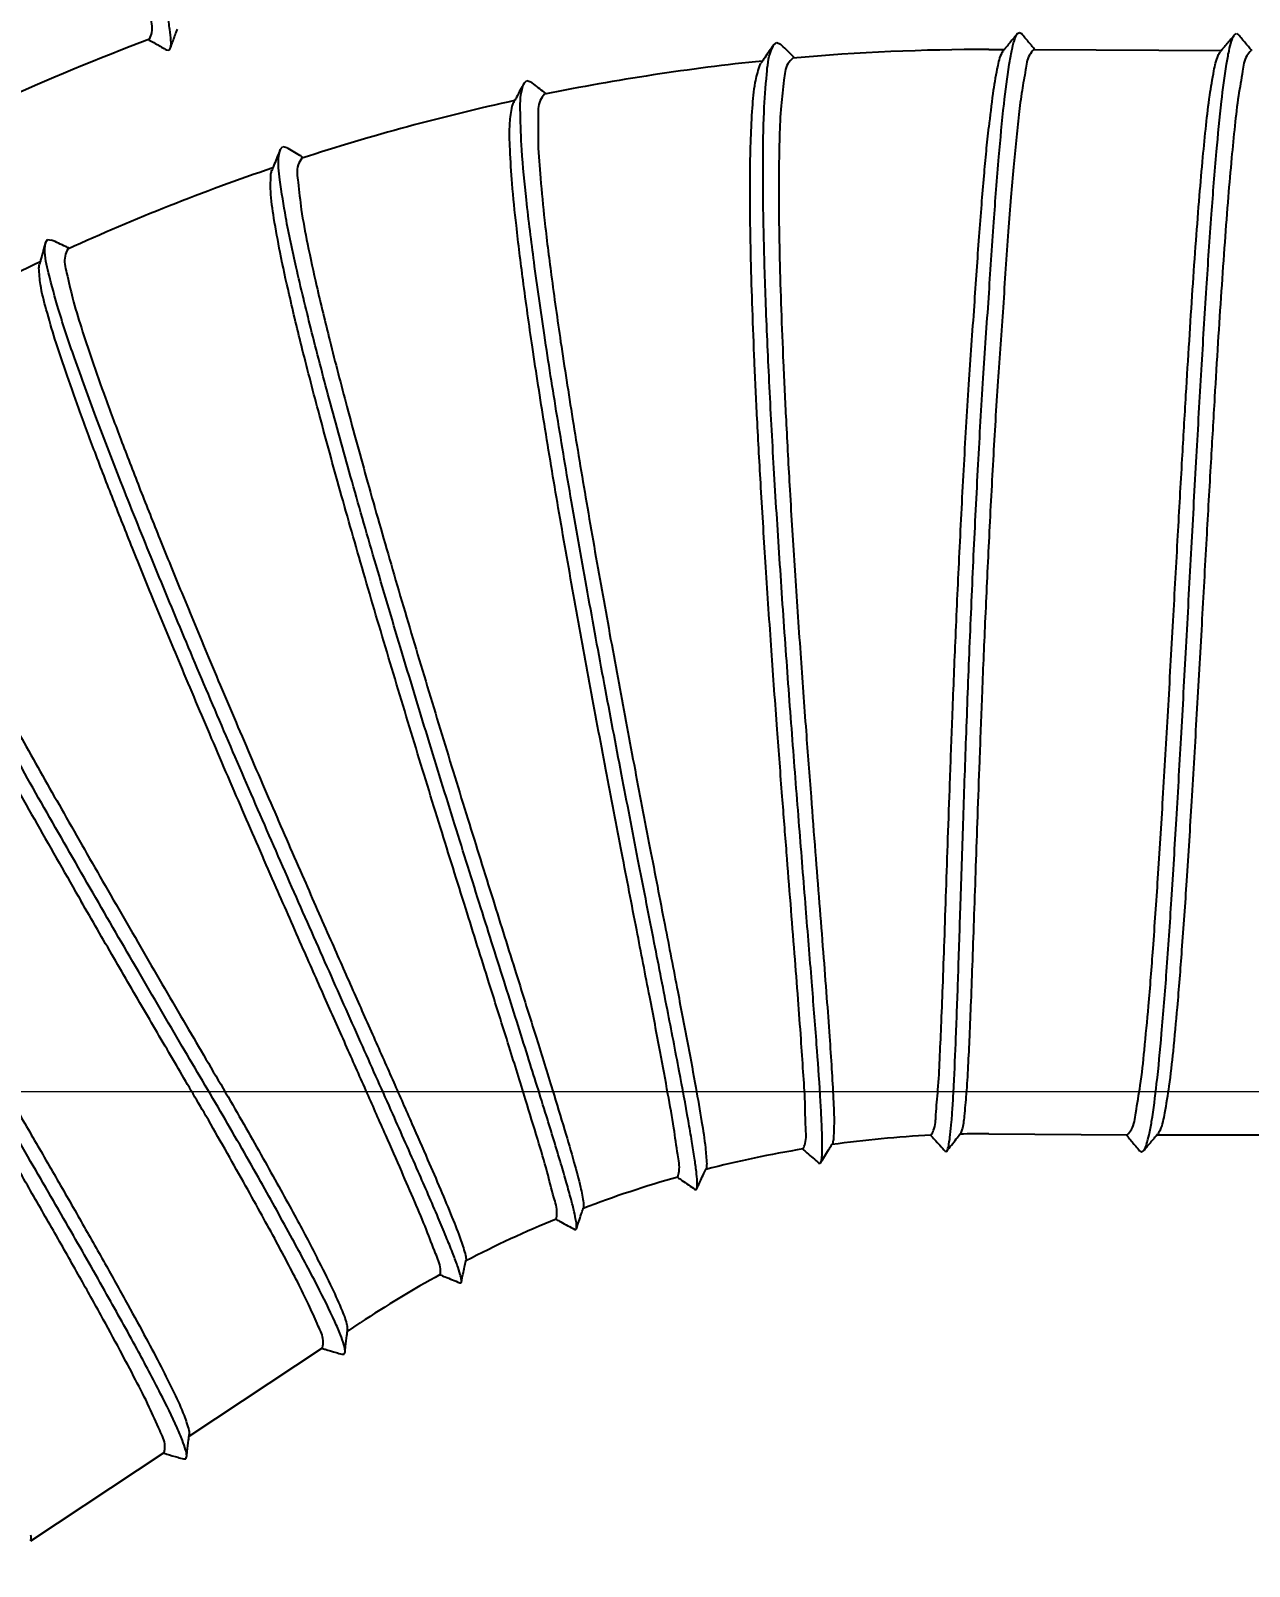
# Model space of a CAD drawing. Header units: inches. Extents: x -40190 to 0, y -3216 to 2257.
# Drawn here: x -21627.83 to -21623.47, y 327.76 to 333.25 of the extents above; entities that cross this region are included whole.
import ezdxf
from ezdxf import colors
from ezdxf.entities.mleader import LeaderData, LeaderLine
from ezdxf.enums import TextEntityAlignment as Align
from ezdxf.math import Vec2, Vec3

# ---------------------------------------------------------------- set-up
doc = ezdxf.new("R2010")
doc.units = ezdxf.units.IN
doc.header["$LTSCALE"] = 0.5
doc.header["$MEASUREMENT"] = 0
for name, color, linetype in [('A113$0$A-ANNO-IDEN', 8, 'Continuous'), ('A113$0$E-POWER-GEN', 8, 'Continuous'), ('E-Anno-Keyn', 72, 'Continuous'), ('E-Anno-Note', 6, 'Continuous'), ('M-Elect-Generator', 94, 'Continuous'), ('M-HVAC-text', 6, 'Continuous'), ('XREF', 7, 'Continuous')]:
    doc.layers.add(name, color=color, linetype=linetype)
doc.styles.add('MAMEP ANNO', font='arial.ttf', dxfattribs={"height": 0.101562})
doc.styles.get("Standard").update_dxf_attribs({"font": 'simplex.shx'})

# ---------------------------------------------------------------- blocks, each defined once
blk = doc.blocks.new('550-600 kW')
at = {"layer": 'M-Elect-Generator', "color": 1}
for p, q in [((-15733.3328, -5598.9228), (-15733.8107, -5599.2392)), ((-15733.8873, -5599.2165), (-15733.8908, -5599.2238)), ((-15733.8793, -5599.2161), (-15733.8873, -5599.2165)), ((-15733.8107, -5599.2392), (-15733.8109, -5599.2393)), ((-15733.8994, -5599.2979), (-15734.3774, -5599.6142)), ((-15734.4539, -5599.5916), (-15734.4575, -5599.5989)), ((-15734.4459, -5599.5912), (-15734.4539, -5599.5916)), ((-15734.3774, -5599.6142), (-15734.3775, -5599.6143)), ((-15734.466, -5599.6729), (-15734.512, -5599.7033)), ((-15734.872, -5599.8467), (-15734.8739, -5599.8498)), ((-15734.8684, -5599.8469), (-15734.872, -5599.8467)), ((-15734.7983, -5599.8764), (-15734.7984, -5599.8764)), ((-15735.2832, -5600.0371), (-15735.2855, -5600.04)), ((-15735.2797, -5600.0377), (-15735.2832, -5600.0371)), ((-15735.2134, -5600.0748), (-15735.2134, -5600.0749)), ((-15735.7133, -5600.1799), (-15735.7158, -5600.1825)), ((-15735.7098, -5600.1809), (-15735.7133, -5600.1799)), ((-15735.6482, -5600.2253), (-15735.6482, -5600.2253)), ((-15737.3081, -5600.3148), (-15737.3151, -5600.3189)), ((-15737.3012, -5600.3189), (-15737.3081, -5600.3148)), ((-15736.6079, -5600.3161), (-15736.6109, -5600.3181)), ((-15736.6047, -5600.3179), (-15736.6079, -5600.3161)), ((-15736.1567, -5600.2733), (-15736.1595, -5600.2756)), ((-15736.1534, -5600.2747), (-15736.1567, -5600.2733)), ((-15736.0971, -5600.3257), (-15736.0972, -5600.3258)), ((-15737.3639, -5600.3768), (-15738.0883, -5600.3759)), ((-15737.2567, -5600.3759), (-15737.2569, -5600.3759)), ((-15736.7611, -5600.3802), (-15737.2567, -5600.3759)), ((-15736.5545, -5600.375), (-15736.5546, -5600.375)), ((-15733.4658, -5603.5467), (-15733.4655, -5603.5465)), ((-15733.3932, -5603.5806), (-15733.4074, -5603.5792)), ((-15733.3851, -5603.5688), (-15733.3932, -5603.5806)), ((-15734.303, -5603.872), (-15734.3028, -5603.8719)), ((-15734.2348, -5603.9139), (-15734.2487, -5603.9108)), ((-15734.2254, -5603.9031), (-15734.2348, -5603.9139)), ((-15735.1716, -5604.1008), (-15735.1713, -5604.1007)), ((-15735.1085, -5604.1502), (-15735.122, -5604.1456)), ((-15735.098, -5604.1405), (-15735.1085, -5604.1502)), ((-15736.9224, -5604.2612), (-15737.5933, -5604.2573)), ((-15736.9225, -5604.2612), (-15736.9224, -5604.2612)), ((-15736.7611, -5604.2612), (-15736.8162, -5604.2612)), ((-15736.0604, -5604.2303), (-15736.0602, -5604.2303)), ((-15736.0033, -5604.2864), (-15736.0162, -5604.2803)), ((-15735.9917, -5604.278), (-15736.0033, -5604.2864)), ((-15733.8271, -5604.2583), (-15733.8323, -5604.2647)), ((-15733.8189, -5604.2598), (-15733.8271, -5604.2583)), ((-15737.6479, -5604.318), (-15737.6548, -5604.3139)), ((-15737.6409, -5604.3139), (-15737.6479, -5604.318)), ((-15736.8711, -5604.3223), (-15736.8781, -5604.3182)), ((-15736.8642, -5604.3182), (-15736.8711, -5604.3223)), ((-15733.7579, -5604.2978), (-15733.758, -5604.2978)), ((-15733.7579, -5604.2977), (-15733.7579, -5604.2978))]:
    blk.add_line(p, q, dxfattribs=at)
for radius, start, end in [(4.075, 298.794, 303.5), (4.075, 292.322, 297.3353), (4.075, 285.8501, 290.8627), (4.075, 279.3781, 284.3907), (4.075, 270, 271.4468), (4.075, 272.9061, 277.9188), (7.956, 295.25715, 300.94052), (7.956, 288.78548, 294.46852), (7.956, 282.31385, 287.99654), (7.956, 275.84231, 281.52454), (8.5382, 290.59391, 294.54811), (7.956, 270, 275.05255)]:
    blk.add_arc((-15736.7611, -5596.3052), radius, start, end, dxfattribs=at)
for points in [[(-15733.3322, -5598.944), (-15733.334, -5598.9283)], [(-15733.3328, -5598.9228), (-15733.3334, -5598.9283)], [(-15733.8908, -5599.2238), (-15733.8931, -5599.2433), (-15733.8977, -5599.2835), (-15733.8994, -5599.2979)], [(-15733.8908, -5599.2238), (-15733.891, -5599.2271), (-15733.8872, -5599.2491), (-15733.8758, -5599.2827), (-15733.8569, -5599.3276), (-15733.7977, -5599.4496), (-15733.7131, -5599.6097), (-15733.6056, -5599.8041), (-15733.4774, -5600.03), (-15733.3324, -5600.2814), (-15733.1762, -5600.5495), (-15733.0106, -5600.8322), (-15732.8412, -5601.1209), (-15732.6755, -5601.4038), (-15732.5189, -5601.6725), (-15732.3729, -5601.9255), (-15732.2433, -5602.1539), (-15732.1353, -5602.3492), (-15732.0507, -5602.5093), (-15731.9915, -5602.6313), (-15731.9726, -5602.6762), (-15731.9612, -5602.7098), (-15731.9574, -5602.7318), (-15731.9576, -5602.735)], [(-15733.82, -5599.2336), (-15733.8588, -5599.2222), (-15733.8793, -5599.2161)], [(-15733.8077, -5599.2372), (-15733.82, -5599.2336)], [(-15733.8109, -5599.2393), (-15733.813, -5599.2628), (-15733.7944, -5599.3186), (-15733.757, -5599.4019), (-15733.7079, -5599.4999), (-15733.6526, -5599.6048), (-15733.5836, -5599.7316), (-15733.5026, -5599.8769), (-15733.4137, -5600.0338), (-15733.3208, -5600.1959), (-15733.2185, -5600.3727), (-15733.0941, -5600.5868), (-15732.9491, -5600.8352), (-15732.7983, -5601.0933), (-15732.6554, -5601.3381), (-15732.5344, -5601.5461), (-15732.4346, -5601.7191), (-15732.3428, -5601.8793), (-15732.2552, -5602.0341), (-15732.1756, -5602.1771), (-15732.1079, -5602.3014), (-15732.0533, -5602.4051), (-15732.0048, -5602.5024), (-15731.9678, -5602.5849), (-15731.9496, -5602.6399)], [(-15733.8989, -5599.3183), (-15733.9006, -5599.3033)], [(-15733.8994, -5599.2979), (-15733.9001, -5599.3034)], [(-15732.0375, -5602.7196), (-15732.0353, -5602.6968), (-15732.053, -5602.6428), (-15732.0891, -5602.5618), (-15732.137, -5602.4658), (-15732.1904, -5602.3641), (-15732.2562, -5602.2431), (-15732.3349, -5602.1014), (-15732.4226, -5601.9465), (-15732.5081, -5601.7969), (-15732.5858, -5601.6623), (-15732.6605, -5601.5334), (-15732.7386, -5601.399), (-15732.8196, -5601.2602), (-15732.9011, -5601.1205), (-15732.9833, -5600.9799), (-15733.0671, -5600.8365), (-15733.1534, -5600.6886), (-15733.2427, -5600.5355), (-15733.3348, -5600.3767), (-15733.428, -5600.215), (-15733.5186, -5600.0567), (-15733.6037, -5599.9061), (-15733.6808, -5599.7674), (-15733.7462, -5599.6469), (-15733.799, -5599.5462), (-15733.8461, -5599.4514), (-15733.8816, -5599.3716), (-15733.8989, -5599.3183)], [(-15734.4575, -5599.5989), (-15734.4597, -5599.6183), (-15734.4644, -5599.6585), (-15734.466, -5599.6729)], [(-15734.4575, -5599.5989), (-15734.4576, -5599.6026), (-15734.4534, -5599.6256), (-15734.4412, -5599.6608), (-15734.4211, -5599.7079), (-15734.3586, -5599.8358), (-15734.2695, -5600.0034), (-15734.1558, -5600.2084), (-15734.0216, -5600.4442)], [(-15734.3866, -5599.6086), (-15734.4254, -5599.5972), (-15734.4459, -5599.5912)], [(-15734.3744, -5599.6122), (-15734.3866, -5599.6086)], [(-15734.3775, -5599.6143), (-15734.3791, -5599.6401), (-15734.3618, -5599.6918), (-15734.3317, -5599.7599), (-15734.2934, -5599.838), (-15734.2507, -5599.9205), (-15734.2058, -5600.0049), (-15734.154, -5600.0997), (-15734.0941, -5600.2075), (-15734.0283, -5600.3244), (-15733.9599, -5600.4446)], [(-15734.4672, -5599.6784), (-15734.4655, -5599.6935), (-15734.4485, -5599.7458), (-15734.4125, -5599.8268), (-15734.3584, -5599.9352)], [(-15734.466, -5599.6729), (-15734.4667, -5599.6784)], [(-15734.8739, -5599.8498), (-15734.8853, -5599.9036), (-15734.8899, -5599.9251)], [(-15734.8741, -5599.8498), (-15734.8741, -5599.8555), (-15734.8698, -5599.8763), (-15734.8592, -5599.9094), (-15734.8423, -5599.9547), (-15734.8195, -5600.0116), (-15734.7911, -5600.0795), (-15734.7193, -5600.2454), (-15734.6284, -5600.451), (-15734.5208, -5600.6925), (-15734.4015, -5600.9604), (-15734.2757, -5601.2446), (-15734.1459, -5601.541), (-15734.0161, -5601.8415), (-15733.8897, -5602.1395), (-15733.7707, -5602.4266), (-15733.6614, -5602.6988), (-15733.5662, -5602.9459), (-15733.4893, -5603.1578), (-15733.4324, -5603.3302), (-15733.3964, -5603.4616), (-15733.3832, -5603.546), (-15733.3851, -5603.5689)], [(-15734.7979, -5599.8752), (-15734.8157, -5599.868), (-15734.8684, -5599.8469)], [(-15734.7984, -5599.8764), (-15734.7986, -5599.8972), (-15734.7815, -5599.9519), (-15734.7488, -5600.0363), (-15734.7068, -5600.1369), (-15734.6603, -5600.2449), (-15734.6033, -5600.3751), (-15734.5369, -5600.5255), (-15734.4645, -5600.6888), (-15734.3894, -5600.8582), (-15734.3083, -5601.0412), (-15734.2113, -5601.2619), (-15734.0981, -5601.5216), (-15733.9802, -5601.7954), (-15733.8685, -5602.0595), (-15733.7738, -5602.2875), (-15733.6971, -5602.4764), (-15733.6279, -5602.6505), (-15733.5629, -5602.8193), (-15733.5049, -5602.9756), (-15733.4568, -5603.1118), (-15733.4196, -5603.2248), (-15733.3886, -5603.3302), (-15733.3678, -5603.4195), (-15733.3621, -5603.4788)], [(-15734.889, -5599.9445), (-15734.8912, -5599.9274)], [(-15734.8899, -5599.9251), (-15734.8905, -5599.9277)], [(-15734.0478, -5600.4972), (-15734.1106, -5600.387), (-15734.1713, -5600.2793), (-15734.2274, -5600.1786), (-15734.277, -5600.0883), (-15734.3195, -5600.0094), (-15734.3584, -5599.9352)], [(-15733.4655, -5603.5465), (-15733.4556, -5603.5218), (-15733.4614, -5603.4618), (-15733.4824, -5603.3717), (-15733.5139, -5603.2654), (-15733.5515, -5603.1512), (-15733.6003, -5603.013), (-15733.6592, -5602.8548), (-15733.725, -5602.6842), (-15733.7949, -5602.5083), (-15733.873, -5602.3165), (-15733.9691, -5602.0849), (-15734.0816, -5601.8194), (-15734.199, -5601.5467), (-15734.3108, -5601.2903), (-15734.406, -5601.0738), (-15734.4857, -5600.8933), (-15734.5601, -5600.7255), (-15734.6317, -5600.564), (-15734.6971, -5600.4156), (-15734.7532, -5600.2873), (-15734.799, -5600.1807), (-15734.8403, -5600.0812), (-15734.8724, -5599.9982), (-15734.889, -5599.9445)], [(-15735.2855, -5600.04), (-15735.3029, -5600.0921), (-15735.3099, -5600.113)], [(-15735.2856, -5600.0399), (-15735.2863, -5600.0456), (-15735.2844, -5600.0666), (-15735.2777, -5600.1003), (-15735.2663, -5600.1463), (-15735.2504, -5600.204), (-15735.2304, -5600.2731), (-15735.1784, -5600.444), (-15735.1116, -5600.6577), (-15735.032, -5600.9094), (-15734.9437, -5601.189), (-15734.8506, -5601.486), (-15734.7536, -5601.7994), (-15734.6563, -5602.1201), (-15734.563, -5602.4348), (-15734.4774, -5602.7332), (-15734.4008, -5603.0113), (-15734.3352, -5603.2633), (-15734.2829, -5603.4814), (-15734.2457, -5603.6597), (-15734.2245, -5603.7948), (-15734.2208, -5603.8805), (-15734.2254, -5603.9031)], [(-15735.2128, -5600.0737), (-15735.2297, -5600.0646), (-15735.2797, -5600.0377)], [(-15735.2134, -5600.0749), (-15735.216, -5600.0957), (-15735.205, -5600.1524), (-15735.1811, -5600.2431), (-15735.1471, -5600.3598), (-15735.1035, -5600.5033), (-15735.0451, -5600.6908), (-15734.9727, -5600.9214), (-15734.8893, -5601.187), (-15734.799, -5601.4765), (-15734.7059, -5601.779), (-15734.6135, -5602.0849), (-15734.5238, -5602.389), (-15734.4402, -5602.6818), (-15734.3661, -5602.9524), (-15734.3046, -5603.1892), (-15734.2578, -5603.3842), (-15734.2253, -5603.5345), (-15734.2031, -5603.6574), (-15734.1915, -5603.7541), (-15734.1923, -5603.8156)], [(-15735.3111, -5600.1326), (-15735.3115, -5600.1151)], [(-15734.3028, -5603.8719), (-15734.29, -5603.8477), (-15734.2893, -5603.7859), (-15734.301, -5603.6887), (-15734.3234, -5603.5655), (-15734.3559, -5603.4149), (-15734.4028, -5603.2197), (-15734.4642, -5602.9827), (-15734.5384, -5602.7119), (-15734.6221, -5602.4189), (-15734.7117, -5602.1147), (-15734.8041, -5601.8087), (-15734.8971, -5601.5064), (-15734.9872, -5601.2171), (-15735.0703, -5600.9521), (-15735.1423, -5600.7225), (-15735.2002, -5600.5361), (-15735.2434, -5600.3937), (-15735.2769, -5600.2781), (-15735.3004, -5600.1884), (-15735.3111, -5600.1326)], [(-15735.3099, -5600.113), (-15735.3107, -5600.1155)], [(-15735.7158, -5600.1825), (-15735.739, -5600.2323), (-15735.7483, -5600.2523)], [(-15735.716, -5600.1824), (-15735.7173, -5600.188), (-15735.7178, -5600.2094), (-15735.7148, -5600.2442), (-15735.7085, -5600.2922), (-15735.6989, -5600.353), (-15735.6864, -5600.4258), (-15735.6535, -5600.6041), (-15735.6111, -5600.8238), (-15735.5612, -5601.0789), (-15735.5059, -5601.362), (-15735.4471, -5601.6665), (-15735.386, -5601.9888), (-15735.3254, -5602.3184), (-15735.2683, -5602.6416), (-15735.2166, -5602.9487), (-15735.1711, -5603.2385), (-15735.1339, -5603.5002), (-15735.1067, -5603.7231), (-15735.0903, -5603.9019), (-15735.0849, -5604.0349), (-15735.0909, -5604.1188), (-15735.098, -5604.1405)], [(-15735.6474, -5600.2242), (-15735.6632, -5600.2132), (-15735.7098, -5600.1809)], [(-15735.7518, -5600.2721), (-15735.7502, -5600.2542)], [(-15735.7483, -5600.2523), (-15735.7494, -5600.2547)], [(-15735.6482, -5600.2253), (-15735.6531, -5600.2461), (-15735.6484, -5600.305), (-15735.6344, -5600.4001), (-15735.6132, -5600.5223), (-15735.5854, -5600.6729), (-15735.5479, -5600.8692), (-15735.5014, -5601.1091), (-15735.4481, -5601.3842), (-15735.3909, -5601.6832), (-15735.3325, -5601.9947), (-15735.2753, -5602.3092), (-15735.2207, -5602.621), (-15735.1709, -5602.9203), (-15735.1282, -5603.1956), (-15735.0945, -5603.4353), (-15735.0706, -5603.6309), (-15735.0558, -5603.7809), (-15735.048, -5603.903), (-15735.0476, -5603.9981), (-15735.0553, -5604.0577)], [(-15737.3151, -5600.3189), (-15737.317, -5600.3215), (-15737.326, -5600.342), (-15737.335, -5600.3762), (-15737.344, -5600.4241), (-15737.362, -5600.5585), (-15737.3798, -5600.7387), (-15737.3975, -5600.9606), (-15737.4152, -5601.2186), (-15737.4329, -5601.5065), (-15737.4507, -5601.8159), (-15737.4686, -5602.1428), (-15737.4867, -5602.477), (-15737.5046, -5602.8043), (-15737.5224, -5603.1151), (-15737.5404, -5603.4078), (-15737.5584, -5603.6717), (-15737.5763, -5603.8958), (-15737.5941, -5604.0753), (-15737.612, -5604.209), (-15737.621, -5604.2567), (-15737.63, -5604.2909), (-15737.639, -5604.3113), (-15737.6409, -5604.3139)], [(-15737.3151, -5600.3189), (-15737.3277, -5600.3339), (-15737.3537, -5600.3648), (-15737.3631, -5600.3759)], [(-15737.2613, -5600.3662), (-15737.2874, -5600.3352), (-15737.3012, -5600.3189)], [(-15736.6111, -5600.318), (-15736.6135, -5600.323), (-15736.6187, -5600.343), (-15736.6235, -5600.3762), (-15736.628, -5600.4223), (-15736.6322, -5600.4807), (-15736.6362, -5600.5509), (-15736.6439, -5600.7254), (-15736.6518, -5600.9443), (-15736.6603, -5601.2028), (-15736.6697, -5601.4907), (-15736.6804, -5601.7967), (-15736.6928, -5602.1194), (-15736.7071, -5602.4502), (-15736.7234, -5602.7757), (-15736.7414, -5603.0845), (-15736.7611, -5603.3727)], [(-15736.6109, -5600.3181), (-15736.6447, -5600.3615), (-15736.6582, -5600.3789)], [(-15736.5665, -5600.3599), (-15736.6047, -5600.3179)], [(-15736.1595, -5600.2756), (-15736.1882, -5600.3225), (-15736.1997, -5600.3413)], [(-15736.1597, -5600.2755), (-15736.1616, -5600.2809), (-15736.1645, -5600.302), (-15736.1655, -5600.3367), (-15736.1646, -5600.385), (-15736.162, -5600.4463), (-15736.1578, -5600.5197), (-15736.1452, -5600.7), (-15736.1278, -5600.9242), (-15736.1066, -5601.1878), (-15736.0832, -5601.4801), (-15736.059, -5601.7899), (-15736.0351, -5602.1126), (-15736.0126, -5602.4392), (-15735.9924, -5602.7623), (-15735.9757, -5603.0726), (-15735.9631, -5603.3656), (-15735.9554, -5603.6303), (-15735.9533, -5603.8557), (-15735.957, -5604.0372), (-15735.9667, -5604.1731), (-15735.9823, -5604.2571), (-15735.9917, -5604.278)], [(-15736.0963, -5600.3248), (-15736.1107, -5600.3121), (-15736.1534, -5600.2747)], [(-15736.0972, -5600.3258), (-15736.1043, -5600.3453), (-15736.1063, -5600.4026), (-15736.1036, -5600.493), (-15736.0974, -5600.6019), (-15736.0894, -5600.7192), (-15736.079, -5600.861), (-15736.0663, -5601.0248), (-15736.0523, -5601.203), (-15736.0378, -5601.3877), (-15736.0222, -5601.5873), (-15736.0041, -5601.8276), (-15735.9836, -5602.1102), (-15735.9635, -5602.4076), (-15735.9459, -5602.6939), (-15735.9324, -5602.9403), (-15735.9228, -5603.144), (-15735.9155, -5603.3312), (-15735.9102, -5603.512), (-15735.9075, -5603.6787), (-15735.9074, -5603.8232), (-15735.9098, -5603.9421), (-15735.9156, -5604.0518), (-15735.9257, -5604.1429), (-15735.9402, -5604.2008)], [(-15735.1713, -5604.1007), (-15735.1561, -5604.0787), (-15735.1483, -5604.0187), (-15735.1488, -5603.9231), (-15735.1567, -5603.8006), (-15735.1715, -5603.6503), (-15735.1955, -5603.4545), (-15735.2292, -5603.2148), (-15735.2719, -5602.9392), (-15735.3217, -5602.6396), (-15735.3762, -5602.3276), (-15735.4334, -5602.0132), (-15735.4917, -5601.7019), (-15735.5488, -5601.4033), (-15735.6018, -5601.1287), (-15735.648, -5600.8897), (-15735.6852, -5600.6946), (-15735.7128, -5600.5453), (-15735.7335, -5600.4241), (-15735.7473, -5600.3301), (-15735.7518, -5600.2721)], [(-15737.6991, -5604.2569), (-15737.6846, -5604.239), (-15737.6695, -5604.1838), (-15737.6548, -5604.0955), (-15737.6417, -5603.9883), (-15737.6301, -5603.8729), (-15737.6179, -5603.7334), (-15737.6055, -5603.5718), (-15737.5932, -5603.3958), (-15737.5812, -5603.2121), (-15737.5693, -5603.0154), (-15737.5557, -5602.7844), (-15737.5401, -5602.5095), (-15737.5231, -5602.2034), (-15737.5049, -5601.882), (-15737.4867, -5601.5707), (-15737.4688, -5601.2859), (-15737.4515, -5601.0369), (-15737.4352, -5600.8322), (-15737.4205, -5600.6759), (-15737.4057, -5600.5506), (-15737.3902, -5600.4537), (-15737.3746, -5600.3947), (-15737.3672, -5600.3797)], [(-15737.2569, -5600.3759), (-15737.272, -5600.3953), (-15737.2877, -5600.4551), (-15737.3033, -5600.553), (-15737.318, -5600.6794), (-15737.3329, -5600.837), (-15737.3492, -5601.0433), (-15737.3666, -5601.294), (-15737.3845, -5601.5807), (-15737.4029, -5601.8936), (-15737.421, -5602.2155), (-15737.4381, -5602.5211), (-15737.4535, -5602.7946), (-15737.4669, -5603.024), (-15737.479, -5603.2194), (-15737.4908, -5603.4022), (-15737.5031, -5603.5771), (-15737.5155, -5603.7374), (-15737.5275, -5603.8758), (-15737.5391, -5603.9905), (-15737.5523, -5604.0971), (-15737.5669, -5604.1847), (-15737.582, -5604.2395), (-15737.5889, -5604.253)], [(-15737.3631, -5600.3759), (-15737.3667, -5600.3802)], [(-15737.2532, -5600.3759), (-15737.2613, -5600.3662)], [(-15736.7611, -5602.4989), (-15736.7477, -5602.2103), (-15736.7365, -5601.9446), (-15736.7277, -5601.7139), (-15736.7205, -5601.5167), (-15736.7142, -5601.337), (-15736.7082, -5601.1645), (-15736.7025, -5601.0011), (-15736.697, -5600.854), (-15736.6918, -5600.7286), (-15736.6866, -5600.6215), (-15736.6804, -5600.5224), (-15736.6732, -5600.4429), (-15736.6652, -5600.3943), (-15736.6603, -5600.3804)], [(-15736.5546, -5600.375), (-15736.5637, -5600.3929), (-15736.5722, -5600.4484), (-15736.5795, -5600.5375), (-15736.5858, -5600.6462), (-15736.5911, -5600.7635), (-15736.5967, -5600.9056), (-15736.6026, -5601.0704), (-15736.6088, -5601.2501), (-15736.6153, -5601.4374), (-15736.6223, -5601.6365), (-15736.631, -5601.8685), (-15736.642, -5602.1411), (-15736.6556, -5602.4416), (-15736.6718, -5602.7557), (-15736.6901, -5603.0623), (-15736.7098, -5603.3432)], [(-15736.6582, -5600.3789), (-15736.6598, -5600.381)], [(-15736.5529, -5600.3748), (-15736.5665, -5600.3599)], [(-15736.0602, -5604.2303), (-15736.0426, -5604.2102), (-15736.0281, -5604.1517), (-15736.018, -5604.0597), (-15736.0123, -5603.9491), (-15736.0099, -5603.8289), (-15736.0099, -5603.6823), (-15736.0128, -5603.5134), (-15736.0182, -5603.3307), (-15736.0257, -5603.1415), (-15736.0356, -5602.9347), (-15736.0492, -5602.6844), (-15736.067, -5602.3966), (-15736.0871, -5602.1004), (-15736.1073, -5601.8213), (-15736.1251, -5601.5856), (-15736.1403, -5601.3888), (-15736.1547, -5601.2058), (-15736.1685, -5601.0297), (-15736.1809, -5600.868), (-15736.1911, -5600.7284), (-15736.1989, -5600.6126), (-15736.2048, -5600.505), (-15736.2074, -5600.416), (-15736.2053, -5600.3599)], [(-15736.2053, -5600.3599), (-15736.2017, -5600.343)], [(-15736.1997, -5600.3413), (-15736.2011, -5600.3436)], [(-15734.0216, -5600.4442), (-15733.8752, -5600.693), (-15733.7191, -5600.9599), (-15733.5557, -5601.2417), (-15733.3911, -5601.5291), (-15733.2324, -5601.8107), (-15733.0843, -5602.0788), (-15732.9478, -5602.3326), (-15732.8283, -5602.5626), (-15732.7309, -5602.7596), (-15732.6578, -5602.9193), (-15732.6098, -5603.0404), (-15732.5884, -5603.1199), (-15732.5879, -5603.142)], [(-15733.9599, -5600.4446), (-15733.8551, -5600.6234), (-15733.7447, -5600.8124), (-15733.6301, -5601.0097), (-15733.5134, -5601.2119)], [(-15732.6703, -5603.1289), (-15732.6632, -5603.1043), (-15732.6747, -5603.0476), (-15732.7046, -5602.9627), (-15732.747, -5602.8619), (-15732.7962, -5602.7545), (-15732.8589, -5602.625), (-15732.9341, -5602.4762), (-15733.0181, -5602.3151), (-15733.1071, -5602.1483), (-15733.2033, -5601.9718), (-15733.3168, -5601.7666), (-15733.4509, -5601.5284), (-15733.5992, -5601.2686), (-15733.7547, -5600.9992), (-15733.9072, -5600.7373), (-15734.0478, -5600.4972)], [(-15732.575, -5603.0628), (-15732.576, -5603.0416), (-15732.5965, -5602.9638), (-15732.6434, -5602.8442), (-15732.7153, -5602.686), (-15732.8102, -5602.4933), (-15732.9252, -5602.2711), (-15733.057, -5602.0253), (-15733.2018, -5601.7622), (-15733.3554, -5601.4887), (-15733.5134, -5601.2119)], [(-15736.8123, -5603.3379), (-15736.7937, -5603.0737), (-15736.7766, -5602.7922), (-15736.7611, -5602.4989)], [(-15736.9224, -5604.2612), (-15736.9067, -5604.2405), (-15736.8927, -5604.1878), (-15736.8802, -5604.1143), (-15736.869, -5604.0281), (-15736.859, -5603.9356), (-15736.85, -5603.8403), (-15736.8407, -5603.7328), (-15736.8312, -5603.6098), (-15736.8216, -5603.476), (-15736.8123, -5603.3379)], [(-15736.7098, -5603.3432), (-15736.7183, -5603.469), (-15736.7271, -5603.5918), (-15736.7359, -5603.7063), (-15736.7444, -5603.8085), (-15736.7525, -5603.8978), (-15736.7611, -5603.9831)], [(-15736.7611, -5603.3727), (-15736.7793, -5603.6434), (-15736.7976, -5603.8771), (-15736.8158, -5604.0661), (-15736.8343, -5604.2073), (-15736.8436, -5604.2576), (-15736.8528, -5604.2937), (-15736.862, -5604.3152), (-15736.8642, -5604.3182)], [(-15733.3851, -5603.5688), (-15733.3702, -5603.5141), (-15733.3665, -5603.5005)], [(-15733.3665, -5603.5005), (-15733.364, -5603.4914)], [(-15733.3621, -5603.4788), (-15733.3638, -5603.4914)], [(-15733.4716, -5603.5492), (-15733.4572, -5603.5559)], [(-15733.4572, -5603.5559), (-15733.4074, -5603.5792)], [(-15734.2254, -5603.9031), (-15734.2044, -5603.8504), (-15734.1991, -5603.8372)], [(-15734.1991, -5603.8372), (-15734.1957, -5603.8285)], [(-15734.1923, -5603.8156), (-15734.1955, -5603.8286)], [(-15734.309, -5603.8738), (-15734.2955, -5603.8821)], [(-15734.2955, -5603.8821), (-15734.2487, -5603.9108)], [(-15736.8122, -5604.2573), (-15736.8052, -5604.2437), (-15736.7906, -5604.1908), (-15736.7759, -5604.1033), (-15736.7611, -5603.9831)], [(-15735.0553, -5604.0577), (-15735.0598, -5604.0698)], [(-15735.178, -5604.1018), (-15735.1653, -5604.1117)], [(-15735.1653, -5604.1117), (-15735.122, -5604.1456)], [(-15735.098, -5604.1405), (-15735.0712, -5604.0906), (-15735.0644, -5604.0779)], [(-15735.0644, -5604.0779), (-15735.06, -5604.0697)], [(-15735.9917, -5604.278), (-15735.9595, -5604.2314), (-15735.9513, -5604.2196)], [(-15735.9513, -5604.2196), (-15735.9461, -5604.212)], [(-15735.9402, -5604.2008), (-15735.9459, -5604.2121)], [(-15737.7028, -5604.2569), (-15737.6935, -5604.268)], [(-15737.6935, -5604.268), (-15737.6674, -5604.2989), (-15737.6548, -5604.3139)], [(-15737.6409, -5604.3139), (-15737.6272, -5604.2976), (-15737.6011, -5604.2666), (-15737.5929, -5604.2569)], [(-15737.5929, -5604.2569), (-15737.5893, -5604.2526)], [(-15736.9261, -5604.2612), (-15736.9168, -5604.2723)], [(-15736.9168, -5604.2723), (-15736.8907, -5604.3032), (-15736.8781, -5604.3182)], [(-15736.8642, -5604.3182), (-15736.8504, -5604.3019), (-15736.8244, -5604.2709), (-15736.8162, -5604.2612)], [(-15736.8162, -5604.2612), (-15736.8126, -5604.2569)], [(-15736.0669, -5604.2306), (-15736.0554, -5604.2418)], [(-15736.0554, -5604.2418), (-15736.0162, -5604.2803)], [(-15733.8323, -5604.2647), (-15733.8386, -5604.282), (-15733.8532, -5604.3225), (-15733.8575, -5604.3343)], [(-15733.8323, -5604.2647), (-15733.8334, -5604.2686), (-15733.8346, -5604.2933), (-15733.8307, -5604.3323), (-15733.8217, -5604.3856), (-15733.7896, -5604.5321), (-15733.7409, -5604.7258), (-15733.6773, -5604.9647), (-15733.6016, -5605.2411), (-15733.5181, -5605.543), (-15733.4289, -5605.8657), (-15733.3363, -5606.204), (-15733.2452, -5606.5428), (-15733.1601, -5606.8676), (-15733.0826, -5607.1753), (-15733.0156, -5607.4572), (-15732.9626, -5607.7005), (-15732.9258, -5607.8976), (-15732.9058, -5608.0474), (-15732.9043, -5608.1428), (-15732.9098, -5608.1668)], [(-15733.7637, -5604.2911), (-15733.8011, -5604.2699), (-15733.8189, -5604.2598)], [(-15733.758, -5604.2978), (-15733.7659, -5604.3218), (-15733.7603, -5604.3844), (-15733.7417, -5604.4832), (-15733.7126, -5604.6094), (-15733.6742, -5604.7629), (-15733.6248, -5604.9509), (-15733.5679, -5605.1616), (-15733.5087, -5605.3782), (-15733.4514, -5605.5869), (-15733.3996, -5605.7757), (-15733.3528, -5605.947), (-15733.309, -5606.1081), (-15733.2661, -5606.2674), (-15733.223, -5606.429), (-15733.1805, -5606.59), (-15733.1398, -5606.7466), (-15733.1017, -5606.8959), (-15733.0637, -5607.048), (-15733.0228, -5607.2164), (-15732.9812, -5607.395), (-15732.9449, -5607.5607), (-15732.9162, -5607.7026), (-15732.8952, -5607.8203), (-15732.8796, -5607.9295), (-15732.8722, -5608.0216), (-15732.8763, -5608.0822)], [(-15733.7545, -5604.2963), (-15733.7637, -5604.2911)]]:
    blk.add_spline(points, degree=3, dxfattribs=at)
blk = doc.blocks.new('MLD-KeyNote')
at = {"color": 0, "linetype": 'Continuous', "transparency": 16777216}
blk.add_lwpolyline([(-0.09375, -0.09375), (0.09375, -0.09375), (0.09375, 0.09375), (-0.09375, 0.09375)], close=True, dxfattribs=at)
at = {"color": 0, "linetype": 'ByBlock', "transparency": 16777216, "style": 'MAMEP ANNO'}
blk.add_attdef('ID', text='', height=0.101562, dxfattribs=at).set_placement((0, 0), align=Align.MIDDLE_CENTER)
blk = doc.blocks.new('A113')
at = {"layer": 'A113$0$A-ANNO-IDEN', "lineweight": 13}
blk.add_line((-21771.6054, 329.4579), (-21558.0228, 329.4579), dxfattribs=at)
at = {"layer": 'A113$0$E-POWER-GEN', "lineweight": 0}
blk.add_3dface([(-21810.621, 374.0685, 1992.7541), (-21486.621, 374.0685, 1992.7541), (-21486.621, 287.5408, 1992.7541), (-21810.621, 287.5408, 1992.7541)], dxfattribs=at)

msp = doc.modelspace()

# ---------------------------------------------------------------- block references
at = {"linetype": 'Continuous', "lineweight": 13, "rotation": 180}
msp.add_blockref('550-600 kW', (-37361.1649, -5271.0735), dxfattribs=at)
at = {"layer": 'XREF'}
msp.add_blockref('A113', (0.0751, 0), dxfattribs=at)

# ---------------------------------------------------------------- leaders
at = {"layer": 'E-Anno-Keyn'}
ml = msp.add_multileader_block('Standard', dxfattribs=at)
ml.set_content('MLD-KeyNote', color=256, scale=96)
ml.set_attribute('ID', '18', width=0)
ml.set_leader_properties(color=256, linetype='Continuous')
ml.build(insert=Vec2(0, 0))
ml.multileader.update_dxf_attribs({"has_dogleg": 0, "text_left_attachment_type": 2, "text_right_attachment_type": 2, "dogleg_length": 3.8438, "arrow_head_size": 12, "scale": 96})
ctx = ml.context
ctx.base_point, ctx.scale, ctx.char_height, ctx.arrow_head_size, ctx.landing_gap_size, ctx.plane_origin = Vec3(-23166.1188, 1004.8088), 96, 737.28, 12, 384, Vec3(-23254.3569, 947.5749)
ctx.left_attachment, ctx.right_attachment = 2, 2
notes = []
notes.append((ctx, [(0, (0, 0, 0), (0, 0), (1, 0), 1, [])]))
ctx.block.insert = Vec3(-23157.1188, 1004.8088)
ml = msp.add_multileader_block('Standard', dxfattribs=at)
ml.set_content('MLD-KeyNote', color=256, scale=96)
ml.set_attribute('ID', '18', width=0)
ml.set_leader_properties(color=256, linetype='Continuous')
ml.build(insert=Vec2(0, 0))
ml.multileader.update_dxf_attribs({"has_dogleg": 0, "text_left_attachment_type": 2, "text_right_attachment_type": 2, "dogleg_length": 3.8438, "arrow_head_size": 12, "scale": 96})
ctx = ml.context
ctx.base_point, ctx.scale, ctx.char_height, ctx.arrow_head_size, ctx.landing_gap_size, ctx.plane_origin = Vec3(-22208.475, 994.8596), 96, 737.28, 12, 384, Vec3(-22296.713, 937.6256)
ctx.left_attachment, ctx.right_attachment = 2, 2
notes.append((ctx, [(0, (0, 0, 0), (0, 0), (1, 0), 1, [])]))
ctx.block.insert = Vec3(-22199.475, 994.8596)
ml = msp.add_multileader_block('Standard', dxfattribs=at)
ml.set_content('MLD-KeyNote', color=(89, 89, 89), scale=96)
ml.set_attribute('ID', '8', width=0)
ml.set_leader_properties(color=256, linetype='Continuous')
ml.build(insert=Vec2(0, 0))
ml.multileader.update_dxf_attribs({"has_dogleg": 0, "text_left_attachment_type": 2, "text_right_attachment_type": 2, "dogleg_length": 3.8438, "arrow_head_size": 12, "scale": 96})
ctx = ml.context
ctx.base_point, ctx.scale, ctx.char_height, ctx.arrow_head_size, ctx.landing_gap_size, ctx.plane_origin = Vec3(-23073.7232, 986.3882), 96, 737.28, 12, 384, Vec3(-23174.9711, 930.5013)
ctx.left_attachment, ctx.right_attachment = 2, 2
notes.append((ctx, [(0, (0, 0, 0), (0, 0), (1, 0), 1, [])]))
ctx.block.insert = Vec3(-23064.7232, 986.3882)
ml = msp.add_multileader_block('Standard', dxfattribs=at)
ml.set_content('MLD-KeyNote', color=(89, 89, 89), scale=96)
ml.set_attribute('ID', '8', width=0)
ml.set_leader_properties(color=256, linetype='Continuous')
ml.build(insert=Vec2(0, 0))
ml.multileader.update_dxf_attribs({"has_dogleg": 0, "text_left_attachment_type": 2, "text_right_attachment_type": 2, "dogleg_length": 3.8438, "arrow_head_size": 12, "scale": 96})
ctx = ml.context
ctx.base_point, ctx.scale, ctx.char_height, ctx.arrow_head_size, ctx.landing_gap_size, ctx.plane_origin = Vec3(-22400.967, 910.122), 96, 737.28, 12, 384, Vec3(-22502.215, 854.2351)
ctx.left_attachment, ctx.right_attachment = 2, 2
notes.append((ctx, [(0, (0, 0, 0), (0, 0), (1, 0), 1, [])]))
ctx.block.insert = Vec3(-22391.967, 910.122)
ml = msp.add_multileader_block('Standard', dxfattribs=at)
ml.set_content('MLD-KeyNote', color=(89, 89, 89), scale=96)
ml.set_attribute('ID', '8', width=0)
ml.set_leader_properties(color=256, linetype='Continuous')
ml.build(insert=Vec2(0, 0))
ml.multileader.update_dxf_attribs({"has_dogleg": 0, "text_left_attachment_type": 2, "text_right_attachment_type": 2, "dogleg_length": 3.8438, "arrow_head_size": 12, "scale": 96})
ctx = ml.context
ctx.base_point, ctx.scale, ctx.char_height, ctx.arrow_head_size, ctx.landing_gap_size, ctx.plane_origin = Vec3(-22801.971, 603.7336), 96, 737.28, 12, 384, Vec3(-22903.219, 547.8467)
ctx.left_attachment, ctx.right_attachment = 2, 2
notes.append((ctx, [(0, (0, 0, 0), (0, 0), (1, 0), 1, [])]))
ctx.block.insert = Vec3(-22792.971, 603.7336)
ml = msp.add_multileader_block('Standard', dxfattribs=at)
ml.set_content('MLD-KeyNote', color=(89, 89, 89), scale=96)
ml.set_attribute('ID', '8', width=0)
ml.set_leader_properties(color=256, linetype='Continuous')
ml.build(insert=Vec2(0, 0))
ml.multileader.update_dxf_attribs({"has_dogleg": 0, "text_left_attachment_type": 2, "text_right_attachment_type": 2, "dogleg_length": 3.8438, "arrow_head_size": 12, "scale": 96})
ctx = ml.context
ctx.base_point, ctx.scale, ctx.char_height, ctx.arrow_head_size, ctx.landing_gap_size, ctx.plane_origin = Vec3(-22251.9455, 584.115), 96, 737.28, 12, 384, Vec3(-22353.1935, 528.2281)
ctx.left_attachment, ctx.right_attachment = 2, 2
notes.append((ctx, [(0, (0, 0, 0), (0, 0), (1, 0), 1, [])]))
ctx.block.insert = Vec3(-22242.9455, 584.115)
at = {"layer": 'E-Anno-Note'}
ml = msp.add_multileader_mtext('Standard', dxfattribs=at)
ml.set_content('HEAT TRACE FOR \\PATRIUM GUTTERS', color=(89, 89, 89), style='MAMEP ANNO')
ml.set_leader_properties(color=256, linetype='Continuous')
ml.build(insert=Vec2(0, 0))
ml.multileader.update_dxf_attribs({"has_dogleg": 0, "text_right_attachment_type": 3, "dogleg_length": 3.8438, "arrow_head_size": 12, "scale": 96})
ctx = ml.context
ctx.base_point, ctx.scale, ctx.char_height, ctx.arrow_head_size, ctx.landing_gap_size, ctx.plane_origin = Vec3(-23030.7759, 582.7398), 96, 7.68, 12, 3.75, Vec3(-22941.2871, 600.9933)
ctx.right_attachment = 3
notes.append((ctx, [(0, (0, 0, 0), (0, 0), (1, 0), 1, [])]))
ctx.mtext.insert, ctx.mtext.flow_direction = Vec3(-23027.0259, 586.6453), 5
at = {"layer": 'M-HVAC-text'}
ml = msp.add_multileader_block('Standard', dxfattribs=at)
ml.set_content('MLD-KeyNote', color=(89, 89, 89), scale=96)
ml.set_attribute('ID', '15', width=0)
ml.set_leader_properties(color=256, linetype='Continuous')
ml.build(insert=Vec2(0, 0))
ml.multileader.update_dxf_attribs({"has_dogleg": 0, "text_left_attachment_type": 2, "text_right_attachment_type": 2, "dogleg_length": 3.8438, "arrow_head_size": 12, "scale": 96})
ctx = ml.context
ctx.base_point, ctx.scale, ctx.char_height, ctx.arrow_head_size, ctx.landing_gap_size, ctx.plane_origin = Vec3(-22893.3372, 1357.4889), 96, 737.28, 12, 384, Vec3(-22994.5852, 1301.602)
ctx.left_attachment, ctx.right_attachment = 2, 2
notes.append((ctx, [(0, (0, 0, 0), (0, 0), (1, 0), 1, [])]))
ctx.block.insert = Vec3(-22884.3372, 1357.4889)
ml = msp.add_multileader_block('Standard', dxfattribs=at)
ml.set_content('MLD-KeyNote', color=(89, 89, 89), scale=96)
ml.set_attribute('ID', '15', width=0)
ml.set_leader_properties(color=256, linetype='Continuous')
ml.build(insert=Vec2(0, 0))
ml.multileader.update_dxf_attribs({"has_dogleg": 0, "text_left_attachment_type": 2, "text_right_attachment_type": 2, "dogleg_length": 3.8438, "arrow_head_size": 12, "scale": 96})
ctx = ml.context
ctx.base_point, ctx.scale, ctx.char_height, ctx.arrow_head_size, ctx.landing_gap_size, ctx.plane_origin = Vec3(-22532.3832, 1345.3956), 96, 737.28, 12, 384, Vec3(-22633.6311, 1289.5087)
ctx.left_attachment, ctx.right_attachment = 2, 2
notes.append((ctx, [(0, (0, 0, 0), (0, 0), (1, 0), 1, [])]))
ctx.block.insert = Vec3(-22523.3832, 1345.3956)
ml = msp.add_multileader_block('Standard', dxfattribs=at)
ml.set_content('MLD-KeyNote', color=(89, 89, 89), scale=96)
ml.set_attribute('ID', '15', width=0)
ml.set_leader_properties(color=256, linetype='Continuous')
ml.build(insert=Vec2(0, 0))
ml.multileader.update_dxf_attribs({"has_dogleg": 0, "text_left_attachment_type": 2, "text_right_attachment_type": 2, "dogleg_length": 3.8438, "arrow_head_size": 12, "scale": 96})
ctx = ml.context
ctx.base_point, ctx.scale, ctx.char_height, ctx.arrow_head_size, ctx.landing_gap_size, ctx.plane_origin = Vec3(-22132.2454, 1344.9811), 96, 737.28, 12, 384, Vec3(-22233.4933, 1289.0942)
ctx.left_attachment, ctx.right_attachment = 2, 2
notes.append((ctx, [(0, (0, 0, 0), (0, 0), (1, 0), 1, [])]))
ctx.block.insert = Vec3(-22123.2454, 1344.9811)
ml = msp.add_multileader_block('Standard', dxfattribs=at)
ml.set_content('MLD-KeyNote', color=(89, 89, 89), scale=96)
ml.set_attribute('ID', '15', width=0)
ml.set_leader_properties(color=256, linetype='Continuous')
ml.build(insert=Vec2(0, 0))
ml.multileader.update_dxf_attribs({"has_dogleg": 0, "text_left_attachment_type": 2, "text_right_attachment_type": 2, "dogleg_length": 3.8438, "arrow_head_size": 12, "scale": 96})
ctx = ml.context
ctx.base_point, ctx.scale, ctx.char_height, ctx.arrow_head_size, ctx.landing_gap_size, ctx.plane_origin = Vec3(-21770.853, 1341.6499), 96, 737.28, 12, 384, Vec3(-21872.101, 1285.763)
ctx.left_attachment, ctx.right_attachment = 2, 2
notes.append((ctx, [(0, (0, 0, 0), (0, 0), (1, 0), 1, [])]))
ctx.block.insert = Vec3(-21761.853, 1341.6499)
ml = msp.add_multileader_block('Standard', dxfattribs=at)
ml.set_content('MLD-KeyNote', color=(89, 89, 89), scale=96)
ml.set_attribute('ID', '15', width=0)
ml.set_leader_properties(color=256, linetype='Continuous')
ml.build(insert=Vec2(0, 0))
ml.multileader.update_dxf_attribs({"has_dogleg": 0, "text_left_attachment_type": 2, "text_right_attachment_type": 2, "dogleg_length": 3.8438, "arrow_head_size": 12, "scale": 96})
ctx = ml.context
ctx.base_point, ctx.scale, ctx.char_height, ctx.arrow_head_size, ctx.landing_gap_size, ctx.plane_origin = Vec3(-22733.7484, 1113.3094), 96, 737.28, 12, 384, Vec3(-22834.9963, 1057.4226)
ctx.left_attachment, ctx.right_attachment = 2, 2
notes.append((ctx, [(0, (0, 0, 0), (0, 0), (1, 0), 1, [])]))
ctx.block.insert = Vec3(-22724.7484, 1113.3094)
for ctx, leaders in notes:
    for number, flags, end, landing, length, lines in leaders:
        leader = LeaderData()
        leader.index, (leader.has_last_leader_line, leader.has_dogleg_vector, leader.attachment_direction) = number, flags
        leader.last_leader_point, leader.dogleg_vector, leader.dogleg_length = Vec3(end), Vec3(landing), length
        for number, points, colour, breaks in lines:
            line = LeaderLine()
            line.index, line.vertices, line.color, line.breaks = number, Vec3.list(points), colors.encode_raw_color(colour), breaks
            leader.lines.append(line)
        ctx.leaders.append(leader)

doc.saveas('drawing.dxf')
